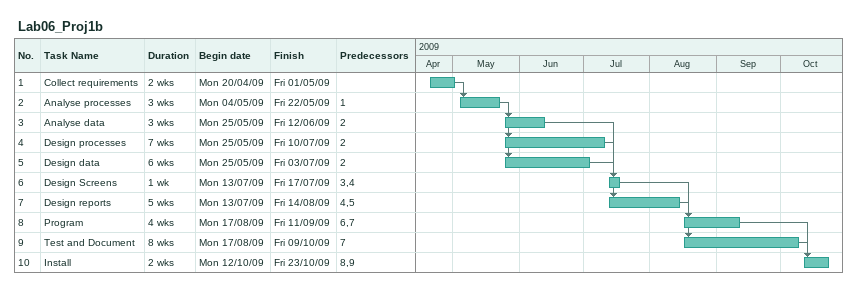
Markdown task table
Lab06_Proj1b

| ID | Task | Duration | Start | Finish | Predecessors |
|---|---|---|---|---|---|
| 1 | Collect requirements | 2w | 2009-04-20 | 2009-05-01 |  |
| 2 | Analyse processes | 3w | 2009-05-04 | 2009-05-22 | 1 |
| 3 | Analyse data | 3w | 2009-05-25 | 2009-06-12 | 2 |
| 4 | Design processes | 7w | 2009-05-25 | 2009-07-10 | 2 |
| 5 | Design data | 6w | 2009-05-25 | 2009-07-03 | 2 |
| 6 | Design Screens | 1w | 2009-07-13 | 2009-07-17 | 3, 4 |
| 7 | Design reports | 5w | 2009-07-13 | 2009-08-14 | 4, 5 |
| 8 | Program | 4w | 2009-08-17 | 2009-09-11 | 6, 7 |
| 9 | Test and Document | 8w | 2009-08-17 | 2009-10-09 | 7 |
| 10 | Install | 2w | 2009-10-12 | 2009-10-23 | 8, 9 |
